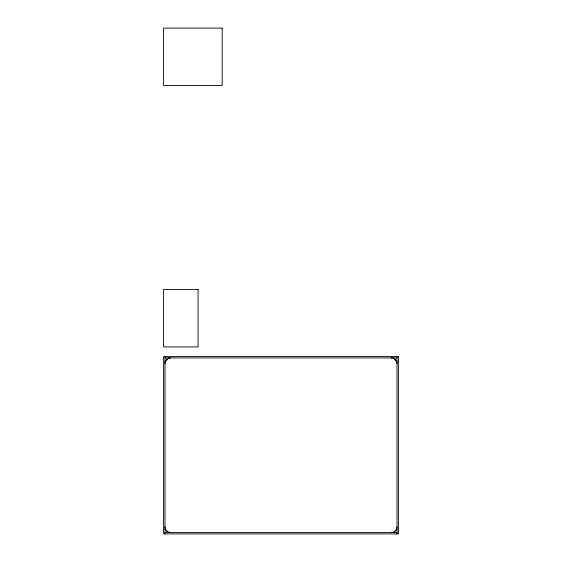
<?xml version="1.0" encoding="UTF-8"?>
<svg xmlns="http://www.w3.org/2000/svg" width="562" height="562" viewBox="0 0 562 562"><rect width="100%" height="100%" fill="white"/><g stroke="black" fill="none" stroke-linecap="round" stroke-linejoin="round"><path stroke-width="0.84" d="M164.982 361.373L168.431 357.924M393.569 532.523L397.018 529.074M164.982 357.924L397.018 357.924M164.982 532.523L397.018 532.523M393.569 357.924L397.018 361.373M164.982 529.074L168.431 532.523M397.018 356.547L397.018 533.9M164.982 356.547L164.982 533.9M170.729 532.523A5.746 5.746 0 0 1 164.982 526.777M397.018 526.777A5.746 5.746 0 0 1 391.271 532.523M391.271 357.924A5.746 5.746 0 0 1 397.018 363.67M164.982 363.67A5.746 5.746 0 0 1 170.729 357.924M222.187 28.1L163.605 28.1L163.605 85.536L222.187 85.536L222.187 28.1M198.07 289.479L163.605 289.479L163.605 346.909L198.07 346.909L198.07 289.479M398.395 356.547L163.605 356.547L163.605 533.9L398.395 533.9L398.395 356.547"/></g></svg>
